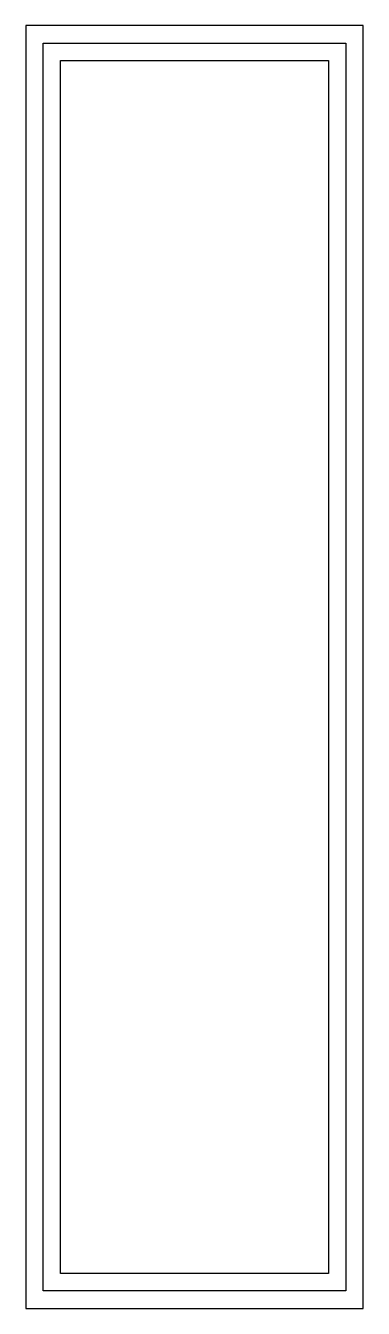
# Model space of a CAD drawing. Header units: millimetres. Extents: x 0 to 29, y 0 to 111.
import ezdxf

# ---------------------------------------------------------------- set-up
doc = ezdxf.new("R2010")
doc.units = ezdxf.units.MM
doc.layers.get('0').update_dxf_attribs({"linetype": 'CONTINUOUS'})

msp = doc.modelspace()

# ---------------------------------------------------------------- linework, layer by layer
for points in [[(0, 0), (29.1, 0), (29.1, 110.7), (0, 110.7)], [(1.5, 109.2), (27.6, 109.2), (27.6, 1.5), (1.5, 1.5)], [(3, 107.7), (26.1, 107.7), (26.1, 3), (3, 3)]]:
    msp.add_lwpolyline(points, close=True)

doc.saveas('drawing.dxf')
